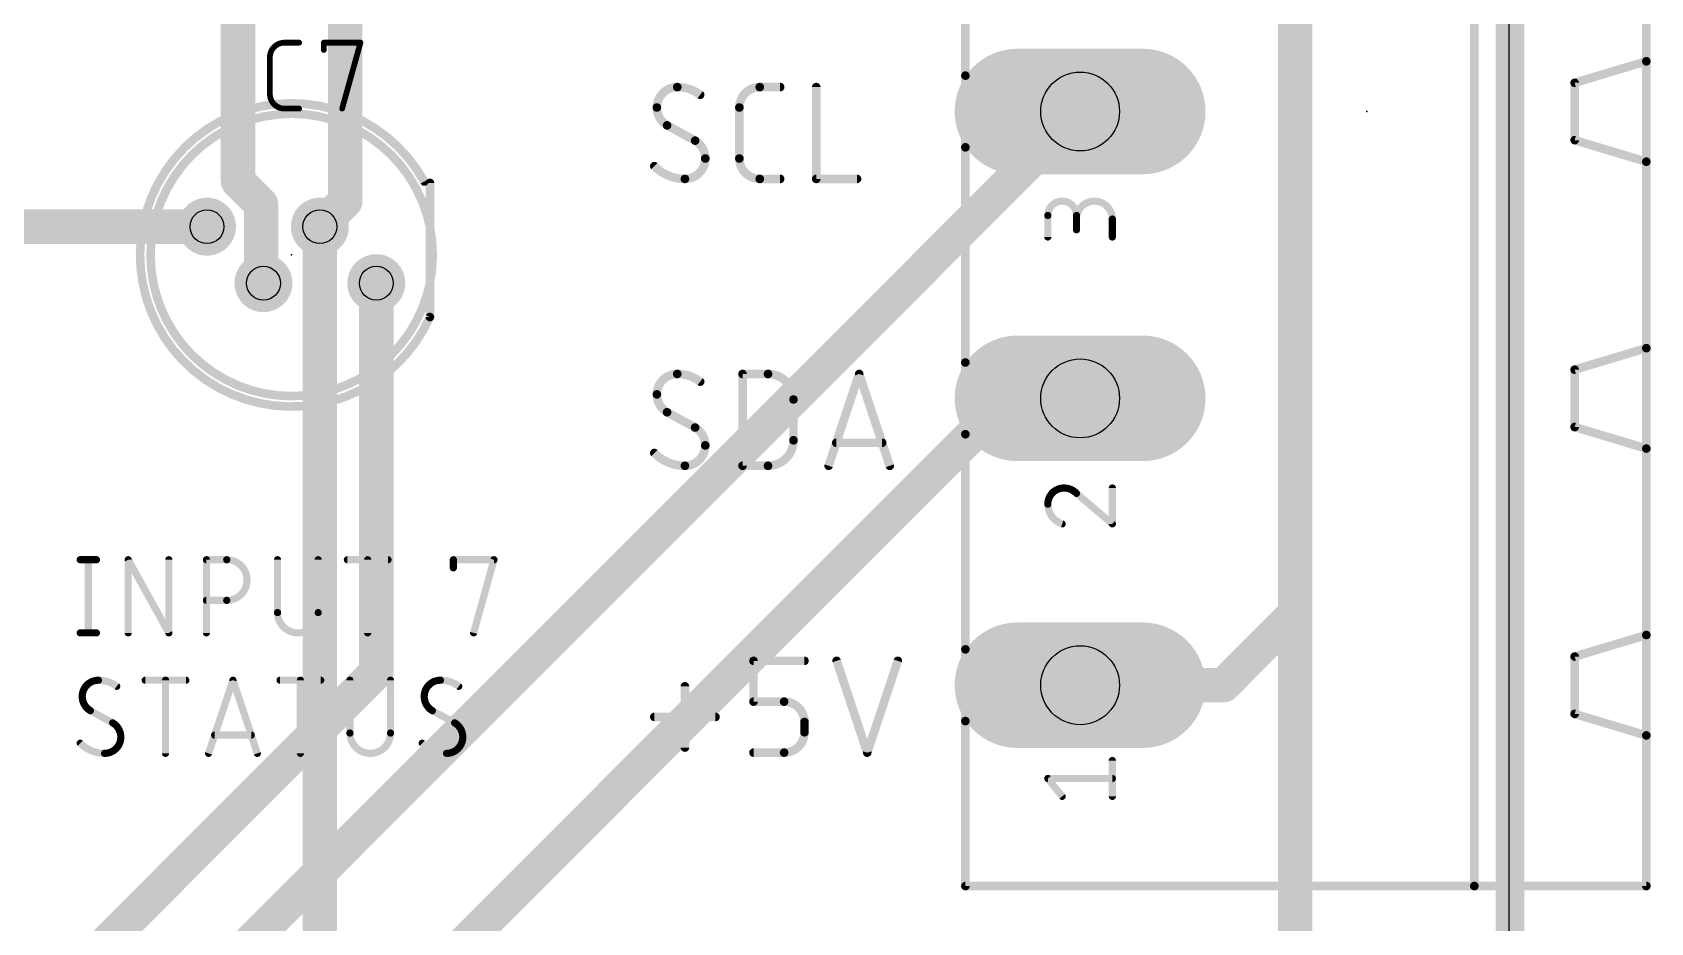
# Model space of a CAD drawing. Extents: x -9 to 239, y 2 to 147.
# Drawn here: x 210.04 to 238.71, y 101.21 to 116.97 of the extents above; entities that cross this region are included whole.
import ezdxf

# ---------------------------------------------------------------- set-up
doc = ezdxf.new("R2010")
doc.units = 0
for name, color, linetype in [('1', 12, 'CONTINUOUS'), ('16', 132, 'CONTINUOUS'), ('17', 110, 'CONTINUOUS'), ('20', 53, 'CONTINUOUS'), ('21', 40, 'CONTINUOUS'), ('23', 53, 'CONTINUOUS'), ('25', 253, 'CONTINUOUS'), ('29', 253, 'CONTINUOUS'), ('30', 253, 'CONTINUOUS'), ('44', 253, 'CONTINUOUS'), ('51', 253, 'CONTINUOUS')]:
    doc.layers.add(name, color=color, linetype=linetype)

# ---------------------------------------------------------------- blocks, each defined once
blk = doc.blocks.new('ROUNDP')
at = {"const_width": 0.5}
blk.add_lwpolyline([(0, -0.25, 1), (0, 0.25, 1), (0, -0.25)], format="xyb", dxfattribs=at)
blk = doc.blocks.new('LONGP100')
at = {"const_width": 1}
blk.add_lwpolyline([(-0.5, 0), (0.5, 0)], dxfattribs=at)
at = {"const_width": 0.5}
for points in [[(-0.5, 0.25, 1), (-0.5, -0.25)], [(0.5, -0.25, 1), (0.5, 0.25)]]:
    blk.add_lwpolyline(points, format="xyb", dxfattribs=at)

msp = doc.modelspace()

# ---------------------------------------------------------------- linework, layer by layer
at = {"layer": '1', "const_width": 0.6096}
for points in [[(232.41, 128.27), (232.41, 106.68)], [(213.68, 118.11), (213.68, 114.3348)], [(215.58, 118.11), (215.58, 113.98)], [(210.82, 97.79), (228.6, 115.57)], [(213.68, 114.3348), (214.088, 113.9268)], [(214.088, 113.9268), (214.088, 112.572)], [(215.58, 113.98), (215.13, 113.53)], [(203.16, 113.53), (213.13, 113.53)], [(214.088, 112.572), (214.13, 112.53)], [(216.13, 112.53), (216.13, 105.64)], [(212.09, 95.25), (227.33, 110.49)], [(227.33, 110.49), (228.6, 110.49)], [(232.41, 106.68), (231.14, 105.41)], [(232.41, 106.68), (232.41, 83.82)], [(216.13, 105.64), (210.82, 100.33)], [(231.14, 105.41), (228.6, 105.41)]]:
    msp.add_lwpolyline(points, dxfattribs=at)
at = {"layer": '1', "const_width": 0.3048}
for points in [[(228.7078, 115.4622, 1), (228.4922, 115.6778)], [(213.7878, 114.4426, 1), (213.5722, 114.2271)], [(213.5276, 114.3348, 1), (213.8324, 114.3348)], [(214.2404, 113.9268, 1), (213.9356, 113.9268)], [(213.9802, 113.8191, 1), (214.1958, 114.0346)], [(215.4276, 113.98, 1), (215.7324, 113.98)], [(215.6878, 113.8722, 1), (215.4722, 114.0878)], [(213.13, 113.3776, 1), (213.13, 113.6824)], [(215.0222, 113.6378, 1), (215.2378, 113.4222)], [(214.1958, 112.6798, 1), (213.9802, 112.4642)], [(213.9356, 112.572, 1), (214.2404, 112.572)], [(214.0222, 112.4222, 1), (214.2378, 112.6378)], [(216.2824, 112.53, 1), (215.9776, 112.53)], [(227.33, 110.6424, 1), (227.33, 110.3376)], [(227.4378, 110.3822, 1), (227.2222, 110.5978)], [(228.6, 110.3376, 1), (228.6, 110.6424)], [(232.5624, 106.68, 1), (232.2576, 106.68)], [(232.5178, 106.5722, 1), (232.3022, 106.7878)], [(232.2576, 106.68, 1), (232.5624, 106.68)], [(216.2378, 105.5322, 1), (216.0222, 105.7478)], [(215.9776, 105.64, 1), (216.2824, 105.64)], [(228.6, 105.5624, 1), (228.6, 105.2576)], [(231.0322, 105.5178, 1), (231.2478, 105.3022)], [(231.14, 105.2576, 1), (231.14, 105.5624)]]:
    msp.add_lwpolyline(points, format="xyb", dxfattribs=at)
at = {"layer": '16'}
for points, const_width in [([(236.22, 144.78), (236.22, 2.54)], 0.508), ([(215.13, 113.53), (215.13, 97.02)], 0.6096)]:
    msp.add_lwpolyline(points, dxfattribs=dict(at, const_width=const_width))
at = {"layer": '16', "const_width": 0.3048}
msp.add_lwpolyline([(215.2824, 113.53, 1), (214.9776, 113.53)], format="xyb", dxfattribs=at)
at = {"layer": '20'}
msp.add_line((236.2, 2.54), (236.2, 143.18), dxfattribs=at)
at = {"layer": '21'}
for points, const_width in [([(235.585, 101.854), (235.585, 129.286)], 0.1524), ([(226.568, 116.205), (226.568, 120.015)], 0.1524), ([(238.633, 116.459), (238.633, 119.761)], 0.1524), ([(238.633, 116.459), (237.363, 116.078)], 0.1524), ([(238.633, 114.681), (238.633, 116.459)], 0.1524), ([(237.363, 115.062), (237.363, 116.078)], 0.1524), ([(226.568, 111.125), (226.568, 114.935)], 0.1524), ([(238.633, 114.681), (237.363, 115.062)], 0.1524), ([(238.633, 111.379), (238.633, 114.681)], 0.1524), ([(217.08, 111.93), (217.08, 114.305)], 0.1524), ([(228.0285, 113.3475), (228.0285, 113.7285)], 0.127), ([(228.5365, 113.7285), (228.5365, 113.4745)], 0.127), ([(229.1715, 113.3475), (229.1715, 113.665)], 0.127), ([(238.633, 111.379), (237.363, 110.998)], 0.1524), ([(238.633, 109.601), (238.633, 111.379)], 0.1524), ([(237.363, 109.982), (237.363, 110.998)], 0.1524), ([(226.568, 106.045), (226.568, 109.855)], 0.1524), ([(238.633, 109.601), (237.363, 109.982)], 0.1524), ([(238.633, 106.299), (238.633, 109.601)], 0.1524), ([(229.1715, 108.2675), (229.1715, 108.9025)], 0.127), ([(228.5365, 108.8073), (229.1715, 108.2675)], 0.127), ([(238.633, 106.299), (237.363, 105.918)], 0.1524), ([(238.633, 104.521), (238.633, 106.299)], 0.1524), ([(237.363, 105.918), (237.363, 104.902)], 0.1524), ([(238.633, 104.521), (237.363, 104.902)], 0.1524), ([(226.568, 101.854), (226.568, 104.775)], 0.1524), ([(238.633, 101.854), (238.633, 104.521)], 0.1524), ([(229.1715, 103.4415), (229.1715, 104.0765)], 0.127), ([(228.2825, 103.4415), (228.0285, 103.759)], 0.127), ([(228.0285, 103.759), (229.1715, 103.759)], 0.127), ([(226.568, 101.854), (235.585, 101.854)], 0.1524), ([(235.585, 101.854), (238.633, 101.854)], 0.1524)]:
    msp.add_lwpolyline(points, dxfattribs=dict(at, const_width=const_width))
for points, const_width in [([(238.6711, 116.459, 1), (238.5949, 116.459)], 0.0762), ([(238.5949, 116.459, 1), (238.6711, 116.459)], 0.0762), ([(238.6439, 116.4225, 1), (238.6221, 116.4955)], 0.0762), ([(226.5299, 116.205, 1), (226.6061, 116.205)], 0.0762), ([(237.4011, 116.078, 1), (237.3249, 116.078)], 0.0762), ([(237.3521, 116.1145, 1), (237.3739, 116.0415)], 0.0762), ([(216.98, 114.33, 4.2361), (217.08, 111.93)], 0.1524), ([(214.63, 110.53, 1), (214.63, 115.53, 1), (214.63, 110.53)], 0.1524), ([(226.6061, 114.935, 1), (226.5299, 114.935)], 0.0762), ([(237.3739, 115.0985, 1), (237.3521, 115.0255)], 0.0762), ([(237.3249, 115.062, 1), (237.4011, 115.062)], 0.0762), ([(238.6711, 114.681, 1), (238.5949, 114.681)], 0.0762), ([(238.5949, 114.681, 1), (238.6711, 114.681)], 0.0762), ([(238.6221, 114.6445, 1), (238.6439, 114.7175)], 0.0762), ([(216.9467, 114.3116, 1), (217.0133, 114.3484)], 0.0762), ([(217.1181, 114.305, 1), (217.0419, 114.305)], 0.0762), ([(228.5365, 113.7285, 1), (228.0285, 113.7285)], 0.127), ([(229.1715, 113.665, 1), (228.5365, 113.665)], 0.127), ([(228.0602, 113.7285, 1), (227.9968, 113.7285)], 0.0635), ([(227.9968, 113.7285, 1), (228.0602, 113.7285)], 0.0635), ([(228.5683, 113.7285, 1), (228.5048, 113.7285)], 0.0635), ([(228.5048, 113.7285, 1), (228.5683, 113.7285)], 0.0635), ([(228.5048, 113.665, 1), (228.5683, 113.665)], 0.0635), ([(229.2032, 113.665, 1), (229.1398, 113.665)], 0.0635), ([(229.1398, 113.665, 1), (229.2032, 113.665)], 0.0635), ([(227.9968, 113.3475, 1), (228.0602, 113.3475)], 0.0635), ([(228.5048, 113.4745, 1), (228.5683, 113.4745)], 0.0635), ([(229.1398, 113.3475, 1), (229.2032, 113.3475)], 0.0635), ([(217.0419, 111.93, 1), (217.1181, 111.93)], 0.0762), ([(217.1148, 111.9144, 1), (217.0452, 111.9456)], 0.0762), ([(238.6711, 111.379, 1), (238.5949, 111.379)], 0.0762), ([(238.5949, 111.379, 1), (238.6711, 111.379)], 0.0762), ([(238.6439, 111.3425, 1), (238.6221, 111.4155)], 0.0762), ([(226.5299, 111.125, 1), (226.6061, 111.125)], 0.0762), ([(237.4011, 110.998, 1), (237.3249, 110.998)], 0.0762), ([(237.3521, 111.0345, 1), (237.3739, 110.9615)], 0.0762), ([(226.6061, 109.855, 1), (226.5299, 109.855)], 0.0762), ([(237.3739, 110.0185, 1), (237.3521, 109.9455)], 0.0762), ([(237.3249, 109.982, 1), (237.4011, 109.982)], 0.0762), ([(238.6711, 109.601, 1), (238.5949, 109.601)], 0.0762), ([(238.5949, 109.601, 1), (238.6711, 109.601)], 0.0762), ([(238.6221, 109.5645, 1), (238.6439, 109.6375)], 0.0762), ([(228.3143, 108.9025, 0.4142), (228.0285, 108.6168)], 0.127), ([(228.5365, 108.8073, 0.2053), (228.3143, 108.9025)], 0.127), ([(228.3142, 108.9342, 1), (228.3143, 108.8708)], 0.0635), ([(228.3143, 108.8708, 1), (228.3143, 108.9343)], 0.0635), ([(229.2032, 108.9025, 1), (229.1398, 108.9025)], 0.0635), ([(228.0285, 108.6168, 0.3252), (228.2825, 108.2675)], 0.127), ([(228.0602, 108.6167, 1), (227.9968, 108.6168)], 0.0635), ([(228.5571, 108.8314, 1), (228.5159, 108.7831)], 0.0635), ([(228.5135, 108.7854, 1), (228.5595, 108.8291)], 0.0635), ([(227.9968, 108.6168, 1), (228.0602, 108.6168)], 0.0635), ([(228.2727, 108.2373, 1), (228.2923, 108.2977)], 0.0635), ([(229.1398, 108.2675, 1), (229.2032, 108.2675)], 0.0635), ([(229.1509, 108.2433, 1), (229.1921, 108.2917)], 0.0635), ([(238.6711, 106.299, 1), (238.5949, 106.299)], 0.0762), ([(238.5949, 106.299, 1), (238.6711, 106.299)], 0.0762), ([(238.6439, 106.2625, 1), (238.6221, 106.3355)], 0.0762), ([(226.5299, 106.045, 1), (226.6061, 106.045)], 0.0762), ([(237.4011, 105.918, 1), (237.3249, 105.918)], 0.0762), ([(237.3521, 105.9545, 1), (237.3739, 105.8815)], 0.0762), ([(237.3739, 104.9385, 1), (237.3521, 104.8655)], 0.0762), ([(226.6061, 104.775, 1), (226.5299, 104.775)], 0.0762), ([(237.3249, 104.902, 1), (237.4011, 104.902)], 0.0762), ([(238.6711, 104.521, 1), (238.5949, 104.521)], 0.0762), ([(238.5949, 104.521, 1), (238.6711, 104.521)], 0.0762), ([(238.6221, 104.4845, 1), (238.6439, 104.5575)], 0.0762), ([(229.2032, 104.0765, 1), (229.1398, 104.0765)], 0.0635), ([(228.0285, 103.7908, 1), (228.0285, 103.7272)], 0.0635), ([(228.0533, 103.7788, 1), (228.0037, 103.7392)], 0.0635), ([(229.1715, 103.7272, 1), (229.1715, 103.7908)], 0.0635), ([(228.2577, 103.4217, 1), (228.3073, 103.4613)], 0.0635), ([(229.1398, 103.4415, 1), (229.2032, 103.4415)], 0.0635), ([(226.568, 101.8921, 1), (226.568, 101.8159)], 0.0762), ([(226.5299, 101.854, 1), (226.6061, 101.854)], 0.0762), ([(235.585, 101.8921, 1), (235.585, 101.8159)], 0.0762), ([(235.5469, 101.854, 1), (235.6231, 101.854)], 0.0762), ([(235.585, 101.8159, 1), (235.585, 101.8921)], 0.0762), ([(238.5949, 101.854, 1), (238.6711, 101.854)], 0.0762), ([(238.633, 101.8159, 1), (238.633, 101.8921)], 0.0762)]:
    msp.add_lwpolyline(points, format="xyb", dxfattribs=dict(at, const_width=const_width))
at = {"layer": '23'}
for p in [(233.68, 115.57), (214.63, 113.03)]:
    msp.add_point(p, dxfattribs=at)
at = {"layer": '25'}
for points, const_width in [([(214.5039, 116.7892, 0.4142), (214.2443, 116.5296)], 0.1016), ([(214.5039, 116.8146, 1), (214.5039, 116.7638)], 0.0508), ([(214.5039, 116.7638, 1), (214.5039, 116.8146)], 0.0508), ([(214.7636, 116.7638, 1), (214.7636, 116.8146)], 0.0508), ([(215.2255, 116.7892, 1), (215.1747, 116.7892)], 0.0508), ([(215.2001, 116.8146, 1), (215.2001, 116.7638)], 0.0508), ([(215.8737, 116.7824, 1), (215.8247, 116.796)], 0.0508), ([(215.8492, 116.7638, 1), (215.8492, 116.8146)], 0.0508), ([(214.2697, 116.5296, 1), (214.2189, 116.5296)], 0.0508), ([(214.2189, 116.5296, 1), (214.2697, 116.5296)], 0.0508), ([(215.1747, 116.6594, 1), (215.2255, 116.6594)], 0.0508), ([(214.2443, 115.8804, 0.4142), (214.5039, 115.6208)], 0.1016), ([(214.2697, 115.8804, 1), (214.2189, 115.8804)], 0.0508), ([(214.2189, 115.8804, 1), (214.2697, 115.8804)], 0.0508), ([(221.4626, 116.0018, 0.4142), (221.1014, 115.6406)], 0.1524), ([(221.869, 115.8663, 0.1623), (221.4626, 116.0018)], 0.1524), ([(221.4626, 116.0399, 1), (221.4626, 115.9637)], 0.0762), ([(221.4626, 115.9637, 1), (221.4626, 116.0399)], 0.0762), ([(221.8461, 115.8359, 1), (221.8919, 115.8968)], 0.0762), ([(222.9245, 116.0018, 0.4142), (222.5633, 115.6406)], 0.1524), ([(222.9245, 116.0399, 1), (222.9245, 115.9637)], 0.0762), ([(222.9245, 115.9637, 1), (222.9245, 116.0399)], 0.0762), ([(223.2858, 115.9637, 1), (223.2858, 116.0399)], 0.0762), ([(223.963, 116.0018, 1), (223.8868, 116.0018)], 0.0762), ([(214.5039, 115.6462, 1), (214.5039, 115.5954)], 0.0508), ([(214.5039, 115.5954, 1), (214.5039, 115.6462)], 0.0508), ([(214.7636, 115.5954, 1), (214.7636, 115.6462)], 0.0508), ([(215.5002, 115.6276, 1), (215.5491, 115.614)], 0.0508), ([(221.1014, 115.6406, 0.2656), (221.282, 115.3245)], 0.1524), ([(221.1395, 115.6406, 1), (221.0633, 115.6406)], 0.0762), ([(221.0633, 115.6406, 1), (221.1395, 115.6406)], 0.0762), ([(222.6014, 115.6406, 1), (222.5252, 115.6406)], 0.0762), ([(222.5252, 115.6406, 1), (222.6014, 115.6406)], 0.0762), ([(221.3002, 115.3579, 1), (221.2637, 115.291)], 0.0762), ([(221.2626, 115.2916, 1), (221.3013, 115.3573)], 0.0762), ([(221.798, 115.0864, 1), (221.7593, 115.0207)], 0.0762), ([(221.9593, 114.7374, 0.2656), (221.7787, 115.0535)], 0.1524), ([(221.7604, 115.0201, 1), (221.7969, 115.087)], 0.0762), ([(221.5981, 114.3762, 0.4142), (221.9593, 114.7374)], 0.1524), ([(221.9974, 114.7374, 1), (221.9212, 114.7374)], 0.0762), ([(221.9212, 114.7374, 1), (221.9974, 114.7374)], 0.0762), ([(222.5633, 114.7374, 0.4142), (222.9245, 114.3762)], 0.1524), ([(222.6014, 114.7374, 1), (222.5252, 114.7374)], 0.0762), ([(222.5252, 114.7374, 1), (222.6014, 114.7374)], 0.0762), ([(221.0562, 114.602, 0.2), (221.5981, 114.3762)], 0.1524), ([(221.0833, 114.6288, 1), (221.0291, 114.5751)], 0.0762), ([(221.5981, 114.4143, 1), (221.5981, 114.3381)], 0.0762), ([(221.5981, 114.3381, 1), (221.5981, 114.4143)], 0.0762), ([(222.9245, 114.4143, 1), (222.9245, 114.3381)], 0.0762), ([(222.9245, 114.3381, 1), (222.9245, 114.4143)], 0.0762), ([(223.2858, 114.3381, 1), (223.2858, 114.4143)], 0.0762), ([(223.9249, 114.4143, 1), (223.9249, 114.3381)], 0.0762), ([(223.8868, 114.3762, 1), (223.963, 114.3762)], 0.0762), ([(224.6474, 114.3381, 1), (224.6474, 114.4143)], 0.0762), ([(221.4626, 110.9218, 0.4142), (221.1014, 110.5606)], 0.1524), ([(221.869, 110.7863, 0.1623), (221.4626, 110.9218)], 0.1524), ([(221.4626, 110.9599, 1), (221.4626, 110.8837)], 0.0762), ([(221.4626, 110.8837, 1), (221.4626, 110.9599)], 0.0762), ([(222.6574, 110.9218, 1), (222.5812, 110.9218)], 0.0762), ([(222.6193, 110.9599, 1), (222.6193, 110.8837)], 0.0762), ([(223.5224, 110.4702, 0.4142), (223.0709, 110.9218)], 0.1524), ([(223.0709, 110.9599, 1), (223.0709, 110.8837)], 0.0762), ([(223.0709, 110.8837, 1), (223.0709, 110.9599)], 0.0762), ([(224.7223, 110.9338, 1), (224.65, 110.9098)], 0.0762), ([(224.7223, 110.9098, 1), (224.65, 110.9338)], 0.0762), ([(221.8461, 110.7559, 1), (221.8919, 110.8168)], 0.0762), ([(221.1014, 110.5606, 0.2656), (221.282, 110.2445)], 0.1524), ([(221.1395, 110.5606, 1), (221.0633, 110.5606)], 0.0762), ([(221.0633, 110.5606, 1), (221.1395, 110.5606)], 0.0762), ([(223.5605, 110.4702, 1), (223.4843, 110.4702)], 0.0762), ([(223.4843, 110.4702, 1), (223.5605, 110.4702)], 0.0762), ([(221.3002, 110.2779, 1), (221.2637, 110.211)], 0.0762), ([(221.2626, 110.2116, 1), (221.3013, 110.2773)], 0.0762), ([(221.798, 110.0064, 1), (221.7593, 109.9407)], 0.0762), ([(221.9593, 109.6574, 0.2656), (221.7787, 109.9735)], 0.1524), ([(221.7604, 109.9401, 1), (221.7969, 110.007)], 0.0762), ([(223.0709, 109.2962, 0.4142), (223.5224, 109.7478)], 0.1524), ([(223.5605, 109.7478, 1), (223.4843, 109.7478)], 0.0762), ([(221.0562, 109.522, 0.2), (221.5981, 109.2962)], 0.1524), ([(221.0833, 109.5488, 1), (221.0291, 109.4951)], 0.0762), ([(221.5981, 109.2962, 0.4142), (221.9593, 109.6574)], 0.1524), ([(221.9974, 109.6574, 1), (221.9212, 109.6574)], 0.0762), ([(221.9212, 109.6574, 1), (221.9974, 109.6574)], 0.0762), ([(223.4843, 109.7478, 1), (223.5605, 109.7478)], 0.0762), ([(224.2797, 109.7407, 1), (224.2797, 109.6645)], 0.0762), ([(225.0925, 109.6645, 1), (225.0925, 109.7407)], 0.0762), ([(221.5981, 109.3343, 1), (221.5981, 109.2581)], 0.0762), ([(221.5981, 109.2581, 1), (221.5981, 109.3343)], 0.0762), ([(222.6193, 109.3343, 1), (222.6193, 109.2581)], 0.0762), ([(222.5812, 109.2962, 1), (222.6574, 109.2962)], 0.0762), ([(223.0709, 109.3343, 1), (223.0709, 109.2581)], 0.0762), ([(223.0709, 109.2581, 1), (223.0709, 109.3343)], 0.0762), ([(224.1081, 109.3082, 1), (224.1804, 109.2842)], 0.0762), ([(225.1918, 109.2842, 1), (225.2641, 109.3082)], 0.0762), ([(210.8835, 107.6643, 1), (210.8835, 107.6008)], 0.0635), ([(211.0592, 107.6325, 1), (210.9957, 107.6325)], 0.0635), ([(211.1714, 107.6008, 1), (211.1714, 107.6643)], 0.0635), ([(211.7661, 107.6325, 1), (211.7026, 107.6325)], 0.0635), ([(211.7622, 107.6479, 1), (211.7066, 107.6171)], 0.0635), ([(212.4858, 107.6325, 1), (212.4223, 107.6325)], 0.0635), ([(213.1517, 107.6325, 1), (213.0882, 107.6325)], 0.0635), ([(213.12, 107.6643, 1), (213.12, 107.6008)], 0.0635), ([(213.4798, 106.9128, 1), (213.4798, 107.6325)], 0.127), ([(213.4798, 107.6643, 1), (213.4798, 107.6008)], 0.0635), ([(213.4798, 107.6008, 1), (213.4798, 107.6643)], 0.0635), ([(214.4118, 107.6325, 1), (214.3483, 107.6325)], 0.0635), ([(215.1315, 107.6325, 1), (215.068, 107.6325)], 0.0635), ([(215.6175, 107.6643, 1), (215.6175, 107.6008)], 0.0635), ([(216.0091, 107.6325, 1), (215.9456, 107.6325)], 0.0635), ([(216.3372, 107.6008, 1), (216.3372, 107.6643)], 0.0635), ([(217.4951, 107.6643, 1), (217.4951, 107.6008)], 0.0635), ([(217.5269, 107.6325, 1), (217.4634, 107.6325)], 0.0635), ([(218.2454, 107.624, 1), (218.1842, 107.641)], 0.0635), ([(218.2148, 107.6008, 1), (218.2148, 107.6643)], 0.0635), ([(217.4634, 107.4886, 1), (217.5269, 107.4886)], 0.0635), ([(213.12, 106.9446, 1), (213.12, 106.8811)], 0.0635), ([(213.4798, 106.9446, 1), (213.4798, 106.8811)], 0.0635), ([(213.4798, 106.8811, 1), (213.4798, 106.9446)], 0.0635), ([(214.3801, 106.6969, 1), (215.0997, 106.6969)], 0.127), ([(214.4118, 106.6969, 1), (214.3483, 106.6969)], 0.0635), ([(214.3483, 106.6969, 1), (214.4118, 106.6969)], 0.0635), ([(215.1315, 106.6969, 1), (215.068, 106.6969)], 0.0635), ([(215.068, 106.6969, 1), (215.1315, 106.6969)], 0.0635), ([(210.8835, 106.3689, 1), (210.8835, 106.3054)], 0.0635), ([(211.1714, 106.3054, 1), (211.1714, 106.3689)], 0.0635), ([(212.4263, 106.3217, 1), (212.4818, 106.3525)], 0.0635), ([(210.9957, 106.3371, 1), (211.0592, 106.3371)], 0.0635), ([(211.7026, 106.3371, 1), (211.7661, 106.3371)], 0.0635), ([(212.4223, 106.3371, 1), (212.4858, 106.3371)], 0.0635), ([(213.0882, 106.3371, 1), (213.1517, 106.3371)], 0.0635), ([(215.9456, 106.3371, 1), (216.0091, 106.3371)], 0.0635), ([(217.8244, 106.3456, 1), (217.8855, 106.3286)], 0.0635), ([(222.8519, 105.8418, 1), (222.7757, 105.8418)], 0.0762), ([(222.8138, 105.8799, 1), (222.8138, 105.8037)], 0.0762), ([(223.7169, 105.8037, 1), (223.7169, 105.8799)], 0.0762), ([(224.3228, 105.8538, 1), (224.2505, 105.8298)], 0.0762), ([(225.4065, 105.8298, 1), (225.3342, 105.8538)], 0.0762), ([(211.2074, 105.4989, 0.4142), (210.9195, 105.211)], 0.127), ([(211.2073, 105.5307, 1), (211.2074, 105.4672)], 0.0635), ([(211.5312, 105.391, 0.1623), (211.2074, 105.4989)], 0.127), ([(211.2074, 105.4672, 1), (211.2074, 105.5307)], 0.0635), ([(212.0356, 105.5307, 1), (212.0356, 105.4672)], 0.0635), ([(212.4272, 105.4989, 1), (212.3637, 105.4989)], 0.0635), ([(212.7553, 105.4672, 1), (212.7553, 105.5307)], 0.0635), ([(213.6204, 105.5089, 1), (213.5602, 105.4889)], 0.0635), ([(213.6204, 105.4889, 1), (213.5602, 105.5089)], 0.0635), ([(214.4253, 105.5307, 1), (214.4253, 105.4672)], 0.0635), ([(214.8169, 105.4989, 1), (214.7534, 105.4989)], 0.0635), ([(215.1449, 105.4672, 1), (215.1449, 105.5307)], 0.0635), ([(215.6945, 105.4989, 1), (215.631, 105.4989)], 0.0635), ([(216.4142, 105.4989, 1), (216.3507, 105.4989)], 0.0635), ([(217.2668, 105.4989, 0.4142), (216.9789, 105.211)], 0.127), ([(217.5906, 105.391, 0.1623), (217.2668, 105.4989)], 0.127), ([(217.2668, 105.5307, 1), (217.2668, 105.4672)], 0.0635), ([(217.2668, 105.4672, 1), (217.2668, 105.5307)], 0.0635), ([(210.9195, 105.211, 0.2656), (211.0634, 104.9592)], 0.127), ([(210.9512, 105.211, 1), (210.8877, 105.211)], 0.0635), ([(210.8877, 105.211, 1), (210.9512, 105.211)], 0.0635), ([(211.5121, 105.3656, 1), (211.5503, 105.4163)], 0.0635), ([(216.9789, 105.211, 0.2656), (217.1228, 104.9592)], 0.127), ([(217.0106, 105.211, 1), (216.9472, 105.211)], 0.0635), ([(216.9472, 105.211, 1), (217.0106, 105.211)], 0.0635), ([(217.5716, 105.3656, 1), (217.6097, 105.4163)], 0.0635), ([(221.6362, 105.3902, 1), (221.56, 105.3902)], 0.0762), ([(211.0786, 104.987, 1), (211.0482, 104.9313)], 0.0635), ([(211.0473, 104.9318, 1), (211.0795, 104.9865)], 0.0635), ([(217.138, 104.987, 1), (217.1076, 104.9313)], 0.0635), ([(217.1067, 104.9318, 1), (217.139, 104.9865)], 0.0635), ([(222.8138, 105.1574, 1), (222.8138, 105.0812)], 0.0762), ([(222.7757, 105.1193, 1), (222.8519, 105.1193)], 0.0762), ([(223.7169, 104.7581, 0.4142), (223.3557, 105.1193)], 0.1524), ([(223.3557, 105.1574, 1), (223.3557, 105.0812)], 0.0762), ([(223.3557, 105.0812, 1), (223.3557, 105.1574)], 0.0762), ([(211.6032, 104.4914, 0.2656), (211.4592, 104.7433)], 0.127), ([(211.4754, 104.7706, 1), (211.4431, 104.7159)], 0.0635), ([(211.444, 104.7154, 1), (211.4744, 104.7711)], 0.0635), ([(217.5348, 104.7706, 1), (217.5025, 104.7159)], 0.0635), ([(217.6626, 104.4914, 0.2656), (217.5187, 104.7433)], 0.127), ([(217.5034, 104.7154, 1), (217.5339, 104.7711)], 0.0635), ([(221.0562, 104.8865, 1), (221.0562, 104.8103)], 0.0762), ([(222.1399, 104.8103, 1), (222.1399, 104.8865)], 0.0762), ([(223.755, 104.7581, 1), (223.6789, 104.7581)], 0.0762), ([(223.6789, 104.7581, 1), (223.755, 104.7581)], 0.0762), ([(210.8835, 104.3834, 0.2), (211.3153, 104.2035)], 0.127), ([(210.906, 104.4058, 1), (210.861, 104.3611)], 0.0635), ([(211.3153, 104.2035, 0.4142), (211.6032, 104.4914)], 0.127), ([(211.6349, 104.4914, 1), (211.5714, 104.4914)], 0.0635), ([(211.5714, 104.4914, 1), (211.6349, 104.4914)], 0.0635), ([(213.2664, 104.5591, 1), (213.2664, 104.4956)], 0.0635), ([(213.9141, 104.4956, 1), (213.9141, 104.5591)], 0.0635), ([(215.6628, 104.5633, 1), (216.3824, 104.5633)], 0.127), ([(215.6945, 104.5633, 1), (215.631, 104.5633)], 0.0635), ([(215.631, 104.5633, 1), (215.6945, 104.5633)], 0.0635), ([(216.4142, 104.5633, 1), (216.3507, 104.5633)], 0.0635), ([(216.3507, 104.5633, 1), (216.4142, 104.5633)], 0.0635), ([(216.9429, 104.3834, 0.2), (217.3747, 104.2035)], 0.127), ([(216.9655, 104.4058, 1), (216.9204, 104.3611)], 0.0635), ([(217.3747, 104.2035, 0.4142), (217.6626, 104.4914)], 0.127), ([(217.6943, 104.4914, 1), (217.6308, 104.4914)], 0.0635), ([(217.6308, 104.4914, 1), (217.6943, 104.4914)], 0.0635), ([(223.3557, 104.2162, 0.4142), (223.7169, 104.5774)], 0.1524), ([(223.755, 104.5774, 1), (223.6789, 104.5774)], 0.0762), ([(223.6789, 104.5774, 1), (223.755, 104.5774)], 0.0762), ([(211.3153, 104.2352, 1), (211.3153, 104.1717)], 0.0635), ([(211.3153, 104.1718, 1), (211.3153, 104.2352)], 0.0635), ([(212.3637, 104.2035, 1), (212.4272, 104.2035)], 0.0635), ([(213.1284, 104.2135, 1), (213.1886, 104.1935)], 0.0635), ([(213.992, 104.1935, 1), (214.0522, 104.2135)], 0.0635), ([(214.7534, 104.2035, 1), (214.8169, 104.2035)], 0.0635), ([(217.3747, 104.2352, 1), (217.3747, 104.1717)], 0.0635), ([(217.3747, 104.1718, 1), (217.3747, 104.2352)], 0.0635), ([(221.56, 104.3065, 1), (221.6362, 104.3065)], 0.0762), ([(222.8138, 104.2543, 1), (222.8138, 104.1781)], 0.0762), ([(223.3557, 104.2543, 1), (223.3557, 104.1781)], 0.0762), ([(223.3557, 104.1781, 1), (223.3557, 104.2543)], 0.0762), ([(224.7924, 104.2282, 1), (224.8647, 104.2042)], 0.0762), ([(224.7924, 104.2042, 1), (224.8647, 104.2282)], 0.0762)]:
    msp.add_lwpolyline(points, format="xyb", dxfattribs=dict(at, const_width=const_width))
for points, const_width in [([(214.5039, 116.7892), (214.7636, 116.7892)], 0.1016), ([(215.2001, 116.6594), (215.2001, 116.7892)], 0.1016), ([(215.2001, 116.7892), (215.8492, 116.7892)], 0.1016), ([(215.8492, 116.7892), (215.5246, 115.6208)], 0.1016), ([(214.2443, 115.8804), (214.2443, 116.5296)], 0.1016), ([(222.9245, 116.0018), (223.2858, 116.0018)], 0.1524), ([(223.9249, 116.0018), (223.9249, 114.3762)], 0.1524), ([(214.7636, 115.6208), (214.5039, 115.6208)], 0.1016), ([(222.5633, 114.7374), (222.5633, 115.6406)], 0.1524), ([(221.7787, 115.0535), (221.282, 115.3245)], 0.1524), ([(223.2858, 114.3762), (222.9245, 114.3762)], 0.1524), ([(223.9249, 114.3762), (224.6474, 114.3762)], 0.1524), ([(222.6193, 109.2962), (222.6193, 110.9218)], 0.1524), ([(222.6193, 110.9218), (223.0709, 110.9218)], 0.1524), ([(224.1442, 109.2962), (224.6861, 110.9218)], 0.1524), ([(224.6861, 110.9218), (225.228, 109.2962)], 0.1524), ([(223.5224, 110.4702), (223.5224, 109.7478)], 0.1524), ([(221.7787, 109.9735), (221.282, 110.2445)], 0.1524), ([(225.0925, 109.7026), (224.2797, 109.7026)], 0.1524), ([(223.0709, 109.2962), (222.6193, 109.2962)], 0.1524), ([(210.8835, 107.6325), (211.1714, 107.6325)], 0.127), ([(211.0274, 107.6325), (211.0274, 106.3371)], 0.127), ([(211.7344, 106.3371), (211.7344, 107.6325)], 0.127), ([(211.7344, 107.6325), (212.4541, 106.3371)], 0.127), ([(212.4541, 106.3371), (212.4541, 107.6325)], 0.127), ([(213.12, 106.3371), (213.12, 107.6325)], 0.127), ([(213.12, 107.6325), (213.4798, 107.6325)], 0.127), ([(214.3801, 107.6325), (214.3801, 106.6969)], 0.127), ([(215.0997, 106.6969), (215.0997, 107.6325)], 0.127), ([(215.6175, 107.6325), (216.3372, 107.6325)], 0.127), ([(215.9774, 106.3371), (215.9774, 107.6325)], 0.127), ([(217.4951, 107.4886), (217.4951, 107.6325)], 0.127), ([(217.4951, 107.6325), (218.2148, 107.6325)], 0.127), ([(218.2148, 107.6325), (217.8549, 106.3371)], 0.127), ([(213.4798, 106.9128), (213.12, 106.9128)], 0.127), ([(210.8835, 106.3371), (211.1714, 106.3371)], 0.127), ([(222.8138, 105.1193), (222.8138, 105.8418)], 0.1524), ([(222.8138, 105.8418), (223.7169, 105.8418)], 0.1524), ([(224.2867, 105.8418), (224.8285, 104.2162)], 0.1524), ([(224.8285, 104.2162), (225.3704, 105.8418)], 0.1524), ([(212.0356, 105.4989), (212.7553, 105.4989)], 0.127), ([(212.3955, 104.2035), (212.3955, 105.4989)], 0.127), ([(213.1585, 104.2035), (213.5903, 105.4989)], 0.127), ([(213.5903, 105.4989), (214.0221, 104.2035)], 0.127), ([(214.4253, 105.4989), (215.1449, 105.4989)], 0.127), ([(214.7851, 104.2035), (214.7851, 105.4989)], 0.127), ([(215.6628, 105.4989), (215.6628, 104.5633)], 0.127), ([(216.3824, 104.5633), (216.3824, 105.4989)], 0.127), ([(221.5981, 104.3065), (221.5981, 105.3902)], 0.1524), ([(211.4592, 104.7433), (211.0634, 104.9592)], 0.127), ([(217.5187, 104.7433), (217.1228, 104.9592)], 0.127), ([(223.3557, 105.1193), (222.8138, 105.1193)], 0.1524), ([(221.0562, 104.8484), (222.1399, 104.8484)], 0.1524), ([(223.7169, 104.5774), (223.7169, 104.7581)], 0.1524), ([(213.9141, 104.5273), (213.2664, 104.5273)], 0.127), ([(222.8138, 104.2162), (223.3557, 104.2162)], 0.1524)]:
    msp.add_lwpolyline(points, dxfattribs=dict(at, const_width=const_width))
at = {"layer": '44'}
for centre, radius in [((228.6, 115.57), 0.6985), ((213.13, 113.53), 0.3), ((215.13, 113.53), 0.3), ((214.13, 112.53), 0.3), ((216.13, 112.53), 0.3), ((228.6, 110.49), 0.6985), ((228.6, 105.41), 0.6985)]:
    msp.add_circle(centre, radius, dxfattribs=at)
at = {"layer": '51', "const_width": 0.1524}
for points in [[(226.568, 114.935), (226.568, 116.205)], [(226.568, 109.855), (226.568, 111.125)], [(226.568, 104.775), (226.568, 106.045)]]:
    msp.add_lwpolyline(points, dxfattribs=at)
at = {"layer": '51', "const_width": 0.0762}
for points in [[(226.6061, 116.205, 1), (226.5299, 116.205)], [(226.5299, 114.935, 1), (226.6061, 114.935)], [(226.6061, 111.125, 1), (226.5299, 111.125)], [(226.5299, 109.855, 1), (226.6061, 109.855)], [(226.6061, 106.045, 1), (226.5299, 106.045)], [(226.5299, 104.775, 1), (226.6061, 104.775)]]:
    msp.add_lwpolyline(points, format="xyb", dxfattribs=at)

# ---------------------------------------------------------------- block references
at = {"layer": '17', "xscale": 2.0955, "yscale": 2.0955, "rotation": 180}
for p in [(228.6, 115.57), (228.6, 115.57), (228.6, 110.49), (228.6, 110.49), (228.6, 105.41), (228.6, 105.41)]:
    msp.add_blockref('LONGP100', p, dxfattribs=at)
at = {"layer": '17', "xscale": 0.9, "yscale": 0.9}
for p in [(213.13, 113.53), (213.13, 113.53), (215.13, 113.53), (215.13, 113.53), (214.13, 112.53), (214.13, 112.53), (216.13, 112.53), (216.13, 112.53)]:
    msp.add_blockref('ROUNDP', p, dxfattribs=at)
at = {"layer": '29', "xscale": 2.2225, "yscale": 2.2225, "rotation": 180}
for p in [(228.6, 115.57), (228.6, 110.49), (228.6, 105.41)]:
    msp.add_blockref('LONGP100', p, dxfattribs=at)
at = {"layer": '29', "xscale": 1.027, "yscale": 1.027}
for p in [(213.13, 113.53), (215.13, 113.53), (214.13, 112.53), (216.13, 112.53)]:
    msp.add_blockref('ROUNDP', p, dxfattribs=at)
at = {"layer": '30', "xscale": 2.2225, "yscale": 2.2225, "rotation": 180}
for p in [(228.6, 115.57), (228.6, 110.49), (228.6, 105.41)]:
    msp.add_blockref('LONGP100', p, dxfattribs=at)
at = {"layer": '30', "xscale": 1.027, "yscale": 1.027}
for p in [(213.13, 113.53), (215.13, 113.53), (214.13, 112.53), (216.13, 112.53)]:
    msp.add_blockref('ROUNDP', p, dxfattribs=at)

doc.saveas('drawing.dxf')
